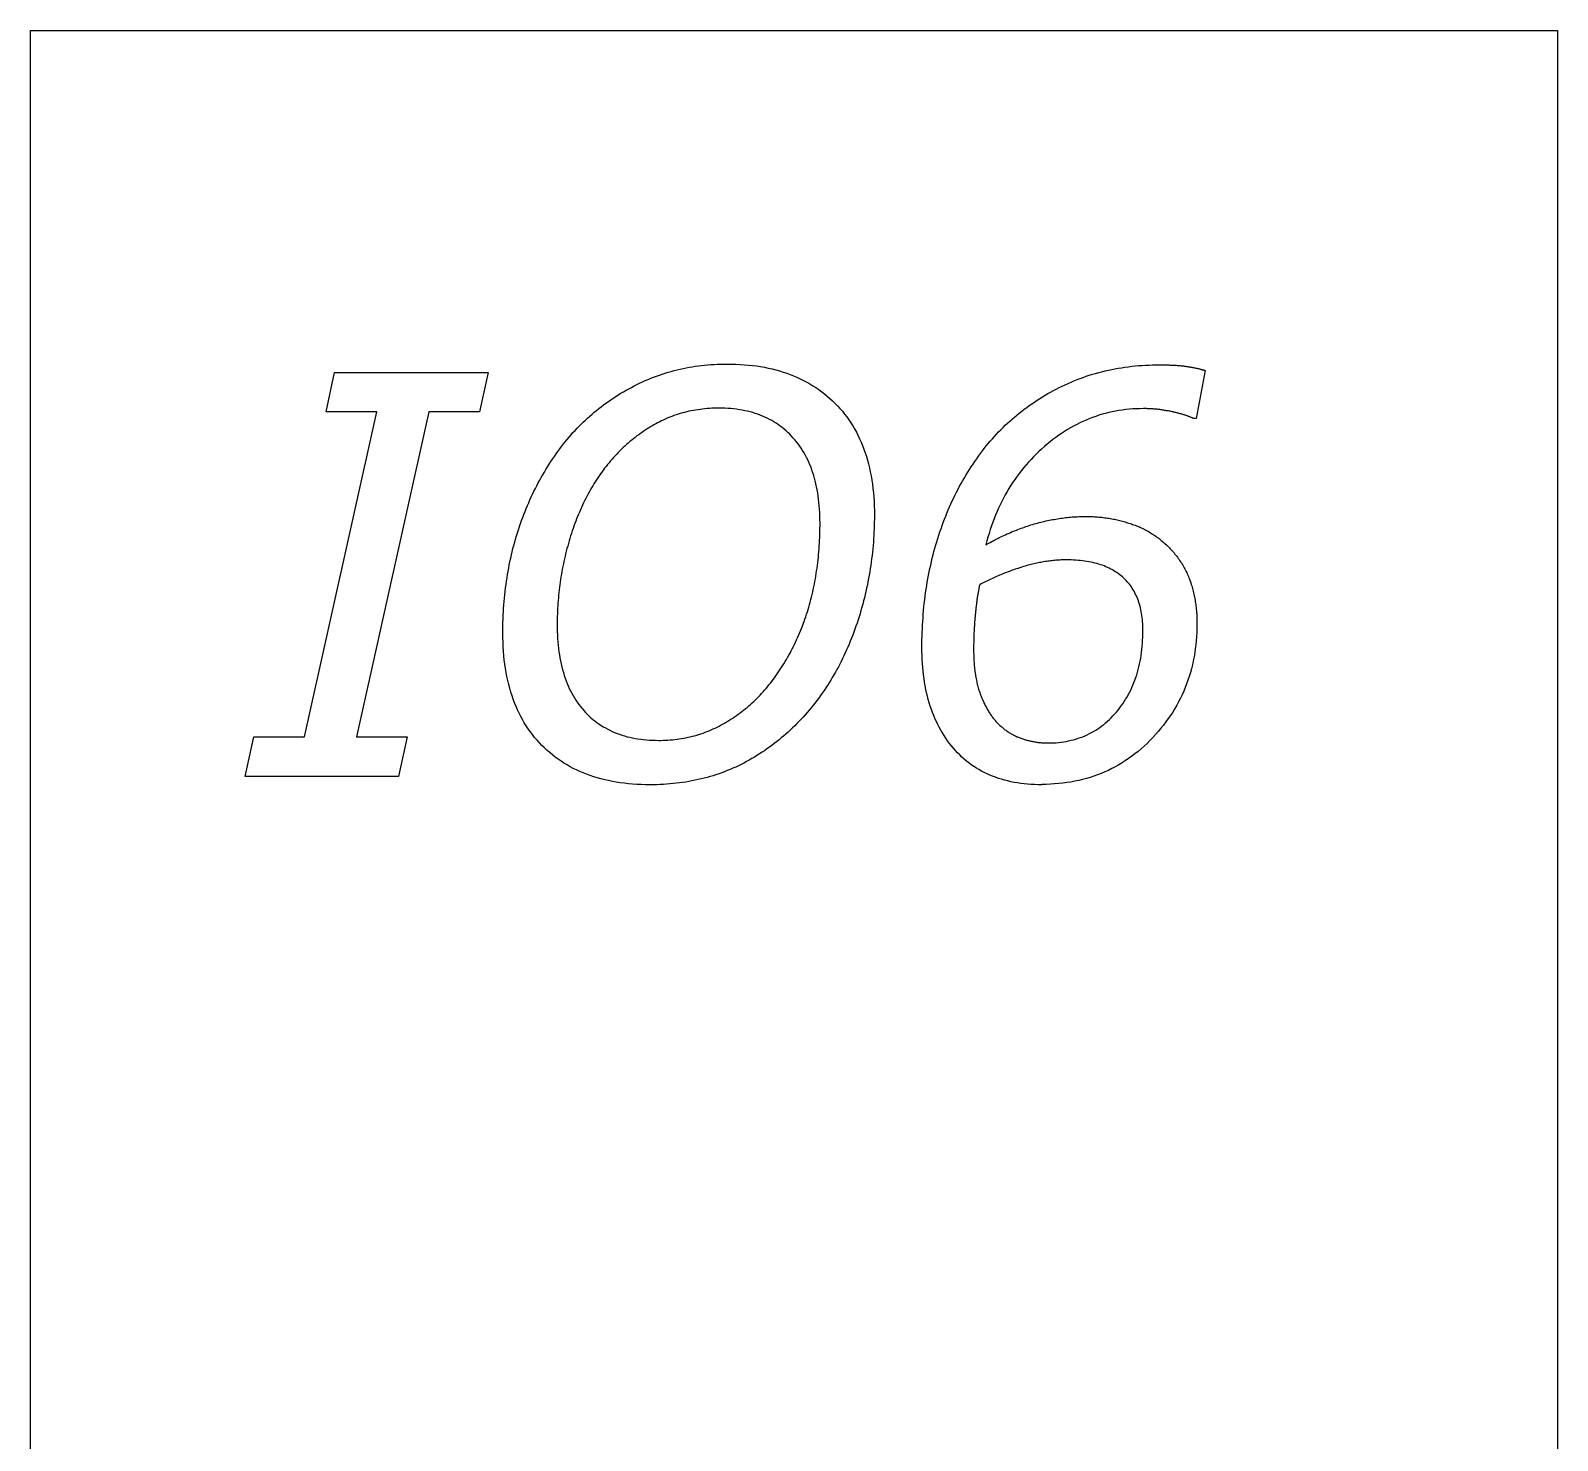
# Model space of a CAD drawing. Extents: x 0.1 to 3.8, y 0.1 to 10.9.
# Drawn here: x 0.062 to 1.938, y 8.206 to 9.938 of the extents above; entities that cross this region are included whole.
import ezdxf

# ---------------------------------------------------------------- set-up
doc = ezdxf.new("R2010")
doc.units = 0
doc.layers.add('CAPA_1', color=7, linetype='CONTINUOUS')

msp = doc.modelspace()

# ---------------------------------------------------------------- linework, layer by layer
at = {"layer": 'CAPA_1', "color": 7}
for points in [[(0.0621, 9.9379), (1.9379, 9.9379), (1.9379, 0.0621), (0.0621, 0.0621)], [(0.5143, 9.0216), (0.3259, 9.0216), (0.3364, 9.07), (0.3987, 9.07), (0.4875, 9.4696), (0.4252, 9.4696), (0.4357, 9.5179), (0.6241, 9.5179), (0.6136, 9.4696), (0.5513, 9.4696), (0.4626, 9.07), (0.5248, 9.07)], [(1.0987, 9.3423)]]:
    msp.add_lwpolyline(points, close=True, dxfattribs=at)
for points in [[(0.8036, 9.5013), (0.807, 9.503), (0.8104, 9.5046), (0.8138, 9.5062), (0.8172, 9.5078), (0.8207, 9.5093), (0.8241, 9.5107), (0.8276, 9.5121), (0.8312, 9.5134), (0.8347, 9.5147), (0.8382, 9.5159), (0.8418, 9.517), (0.8454, 9.5181), (0.849, 9.5191), (0.8527, 9.5201), (0.8563, 9.521), (0.86, 9.5219), (0.8637, 9.5227), (0.8674, 9.5235), (0.8712, 9.5242), (0.8749, 9.5248), (0.8787, 9.5254), (0.8825, 9.526), (0.8863, 9.5264), (0.8902, 9.5269), (0.894, 9.5272), (0.8979, 9.5275), (0.9018, 9.5278), (0.9057, 9.528), (0.9097, 9.5281), (0.9137, 9.5282), (0.9176, 9.5282)], [(0.9176, 9.5282), (0.9231, 9.5282), (0.9284, 9.528), (0.9337, 9.5278), (0.9389, 9.5274), (0.944, 9.527), (0.949, 9.5264), (0.954, 9.5258), (0.9589, 9.525), (0.9637, 9.5242), (0.9684, 9.5232), (0.9731, 9.5221), (0.9777, 9.521), (0.9822, 9.5197), (0.9867, 9.5184), (0.991, 9.5169), (0.9953, 9.5154), (0.9995, 9.5137), (1.0036, 9.5119), (1.0077, 9.5101), (1.0117, 9.5081), (1.0156, 9.5061), (1.0194, 9.5039), (1.0232, 9.5016), (1.0269, 9.4993), (1.0305, 9.4968), (1.034, 9.4942), (1.0374, 9.4916), (1.0408, 9.4888), (1.0441, 9.4859), (1.0473, 9.483), (1.0505, 9.4799)], [(1.3258, 9.4992), (1.3294, 9.501), (1.333, 9.5027), (1.3366, 9.5044), (1.3403, 9.506), (1.3439, 9.5075), (1.3477, 9.509), (1.3514, 9.5105), (1.3552, 9.5118), (1.359, 9.5131), (1.3628, 9.5144), (1.3666, 9.5156), (1.3705, 9.5167), (1.3744, 9.5178), (1.3783, 9.5188), (1.3823, 9.5198), (1.3863, 9.5207), (1.3903, 9.5215), (1.3943, 9.5223), (1.3984, 9.523), (1.4025, 9.5237), (1.4066, 9.5243), (1.4108, 9.5249), (1.415, 9.5254), (1.4192, 9.5258), (1.4234, 9.5262), (1.4277, 9.5265), (1.4319, 9.5268), (1.4363, 9.527), (1.4406, 9.5271), (1.445, 9.5272), (1.4494, 9.5272)], [(1.4494, 9.5272), (1.4507, 9.5272), (1.4519, 9.5272), (1.4532, 9.5272), (1.4544, 9.5272), (1.4557, 9.5272), (1.4569, 9.5272), (1.4581, 9.5271), (1.4593, 9.5271), (1.4605, 9.5271), (1.4616, 9.527), (1.4628, 9.527), (1.4639, 9.5269), (1.4651, 9.5269), (1.4662, 9.5268), (1.4673, 9.5268), (1.4683, 9.5267), (1.4694, 9.5266), (1.4705, 9.5265), (1.4715, 9.5265), (1.4725, 9.5264), (1.4735, 9.5263), (1.4745, 9.5262), (1.4755, 9.5261), (1.4765, 9.526), (1.4775, 9.5259), (1.4784, 9.5258), (1.4793, 9.5257), (1.4802, 9.5256), (1.4811, 9.5254), (1.482, 9.5253), (1.4829, 9.5252)], [(1.4829, 9.5252), (1.4838, 9.5251), (1.4846, 9.5249), (1.4855, 9.5248), (1.4863, 9.5246), (1.4871, 9.5245), (1.4879, 9.5244), (1.4887, 9.5242), (1.4895, 9.5241), (1.4903, 9.5239), (1.4911, 9.5238), (1.4919, 9.5236), (1.4926, 9.5235), (1.4934, 9.5233), (1.4941, 9.5231), (1.4948, 9.523), (1.4956, 9.5228), (1.4963, 9.5226), (1.497, 9.5225), (1.4977, 9.5223), (1.4983, 9.5221), (1.499, 9.522), (1.4997, 9.5218), (1.5003, 9.5216), (1.501, 9.5214), (1.5016, 9.5212), (1.5023, 9.521), (1.5029, 9.5209), (1.5035, 9.5207), (1.5041, 9.5205), (1.5047, 9.5203), (1.5053, 9.5201)], [(1.5053, 9.5201), (1.4941, 9.4611), (1.4909, 9.4611)], [(0.7168, 9.43), (0.719, 9.4328), (0.7214, 9.4356), (0.7237, 9.4384), (0.7261, 9.4412), (0.7285, 9.4439), (0.731, 9.4466), (0.7335, 9.4492), (0.736, 9.4518), (0.7386, 9.4544), (0.7412, 9.4569), (0.7438, 9.4594), (0.7464, 9.4618), (0.7491, 9.4642), (0.7519, 9.4666), (0.7546, 9.4689), (0.7574, 9.4713), (0.7603, 9.4735), (0.7632, 9.4757), (0.7661, 9.4779), (0.769, 9.4801), (0.772, 9.4822), (0.775, 9.4843), (0.778, 9.4863), (0.7811, 9.4883), (0.7842, 9.4903), (0.7874, 9.4922), (0.7906, 9.4941), (0.7938, 9.4959), (0.797, 9.4977), (0.8003, 9.4995), (0.8036, 9.5013)], [(1.2338, 9.4246), (1.2362, 9.4276), (1.2387, 9.4305), (1.2411, 9.4335), (1.2437, 9.4364), (1.2462, 9.4392), (1.2488, 9.442), (1.2514, 9.4448), (1.2541, 9.4475), (1.2568, 9.4502), (1.2596, 9.4529), (1.2623, 9.4555), (1.2652, 9.4581), (1.268, 9.4606), (1.2709, 9.4631), (1.2738, 9.4655), (1.2768, 9.4679), (1.2798, 9.4703), (1.2829, 9.4726), (1.2859, 9.4749), (1.289, 9.4772), (1.2922, 9.4794), (1.2954, 9.4815), (1.2986, 9.4837), (1.3019, 9.4858), (1.3052, 9.4878), (1.3085, 9.4898), (1.3119, 9.4918), (1.3153, 9.4937), (1.3188, 9.4956), (1.3222, 9.4974), (1.3258, 9.4992)], [(0.9077, 9.474), (0.9048, 9.4739), (0.9019, 9.4739), (0.899, 9.4738), (0.8961, 9.4736), (0.8932, 9.4734), (0.8904, 9.4731), (0.8876, 9.4728), (0.8848, 9.4725), (0.882, 9.4721), (0.8792, 9.4717), (0.8765, 9.4712), (0.8737, 9.4707), (0.871, 9.4701), (0.8683, 9.4695), (0.8656, 9.4688), (0.863, 9.4681), (0.8603, 9.4674), (0.8577, 9.4666), (0.8551, 9.4657), (0.8525, 9.4648), (0.85, 9.4639), (0.8474, 9.4629), (0.8449, 9.4619), (0.8424, 9.4608), (0.8399, 9.4597), (0.8374, 9.4585), (0.835, 9.4573), (0.8325, 9.456), (0.8301, 9.4547), (0.8277, 9.4534), (0.8253, 9.452)], [(0.9991, 9.4373), (0.9969, 9.4396), (0.9948, 9.4419), (0.9925, 9.444), (0.9902, 9.4461), (0.9879, 9.4482), (0.9855, 9.4501), (0.983, 9.452), (0.9805, 9.4538), (0.978, 9.4555), (0.9753, 9.4571), (0.9727, 9.4587), (0.9699, 9.4602), (0.9671, 9.4616), (0.9643, 9.4629), (0.9614, 9.4642), (0.9585, 9.4654), (0.9555, 9.4665), (0.9524, 9.4675), (0.9493, 9.4685), (0.9461, 9.4693), (0.9429, 9.4701), (0.9397, 9.4709), (0.9363, 9.4715), (0.9329, 9.4721), (0.9295, 9.4726), (0.926, 9.473), (0.9225, 9.4734), (0.9189, 9.4736), (0.9152, 9.4738), (0.9115, 9.4739), (0.9077, 9.474)], [(1.0505, 9.4799), (1.0536, 9.4768), (1.0565, 9.4735), (1.0594, 9.4702), (1.0621, 9.4668), (1.0648, 9.4633), (1.0674, 9.4598), (1.0698, 9.4561), (1.0722, 9.4524), (1.0744, 9.4485), (1.0766, 9.4446), (1.0786, 9.4406), (1.0806, 9.4365), (1.0825, 9.4323), (1.0842, 9.4281), (1.0859, 9.4237), (1.0874, 9.4193), (1.0889, 9.4147), (1.0902, 9.4101), (1.0915, 9.4054), (1.0926, 9.4006), (1.0937, 9.3958), (1.0946, 9.3908), (1.0955, 9.3857), (1.0963, 9.3806), (1.0969, 9.3754), (1.0975, 9.3701), (1.0979, 9.3647), (1.0983, 9.3592), (1.0985, 9.3536), (1.0987, 9.348), (1.0987, 9.3423)], [(1.4292, 9.4734), (1.4249, 9.4733), (1.4205, 9.4732), (1.4162, 9.473), (1.4119, 9.4726), (1.4076, 9.4722), (1.4034, 9.4716), (1.3992, 9.471), (1.395, 9.4703), (1.3908, 9.4695), (1.3867, 9.4685), (1.3826, 9.4675), (1.3786, 9.4664), (1.3746, 9.4652), (1.3706, 9.4639), (1.3666, 9.4625), (1.3627, 9.461), (1.3588, 9.4594), (1.3549, 9.4577), (1.3511, 9.4559), (1.3473, 9.454), (1.3435, 9.452), (1.3398, 9.4499), (1.3361, 9.4477), (1.3324, 9.4454), (1.3288, 9.443), (1.3252, 9.4406), (1.3216, 9.438), (1.318, 9.4353), (1.3145, 9.4325), (1.311, 9.4297), (1.3076, 9.4267)], [(1.4657, 9.4693), (1.4645, 9.4696), (1.4634, 9.4698), (1.4622, 9.4701), (1.4611, 9.4703), (1.46, 9.4705), (1.4588, 9.4707), (1.4577, 9.4709), (1.4565, 9.4711), (1.4553, 9.4713), (1.4542, 9.4715), (1.453, 9.4717), (1.4519, 9.4719), (1.4507, 9.472), (1.4495, 9.4722), (1.4484, 9.4723), (1.4472, 9.4724), (1.446, 9.4726), (1.4448, 9.4727), (1.4436, 9.4728), (1.4425, 9.4729), (1.4413, 9.473), (1.4401, 9.473), (1.4389, 9.4731), (1.4377, 9.4732), (1.4365, 9.4732), (1.4353, 9.4733), (1.4341, 9.4733), (1.4329, 9.4734), (1.4317, 9.4734), (1.4305, 9.4734), (1.4292, 9.4734)], [(1.4909, 9.4611), (1.4904, 9.4614), (1.4899, 9.4617), (1.4894, 9.4619), (1.4888, 9.4622), (1.4882, 9.4625), (1.4876, 9.4627), (1.487, 9.463), (1.4864, 9.4632), (1.4857, 9.4635), (1.4851, 9.4638), (1.4843, 9.464), (1.4836, 9.4643), (1.4829, 9.4646), (1.4821, 9.4648), (1.4813, 9.4651), (1.4805, 9.4654), (1.4797, 9.4656), (1.4788, 9.4659), (1.4779, 9.4661), (1.477, 9.4664), (1.4761, 9.4667), (1.4752, 9.4669), (1.4742, 9.4672), (1.4732, 9.4675), (1.4722, 9.4677), (1.4712, 9.468), (1.4701, 9.4683), (1.469, 9.4685), (1.4679, 9.4688), (1.4668, 9.469), (1.4657, 9.4693)], [(0.8253, 9.452), (0.823, 9.4506), (0.8206, 9.4491), (0.8183, 9.4477), (0.816, 9.4462), (0.8138, 9.4446), (0.8115, 9.443), (0.8093, 9.4414), (0.8071, 9.4398), (0.8049, 9.4381), (0.8027, 9.4364), (0.8006, 9.4347), (0.7984, 9.4329), (0.7963, 9.4311), (0.7943, 9.4293), (0.7922, 9.4274), (0.7902, 9.4255), (0.7881, 9.4235), (0.7861, 9.4216), (0.7842, 9.4196), (0.7822, 9.4175), (0.7803, 9.4155), (0.7784, 9.4134), (0.7765, 9.4113), (0.7746, 9.4091), (0.7728, 9.4069), (0.7709, 9.4047), (0.7691, 9.4024), (0.7673, 9.4001), (0.7656, 9.3978), (0.7638, 9.3954), (0.7621, 9.3931)], [(1.032, 9.333), (1.0319, 9.3373), (1.0318, 9.3416), (1.0317, 9.3458), (1.0314, 9.35), (1.0311, 9.3541), (1.0307, 9.3581), (1.0303, 9.3621), (1.0298, 9.366), (1.0292, 9.3698), (1.0285, 9.3736), (1.0278, 9.3773), (1.027, 9.3809), (1.0262, 9.3845), (1.0253, 9.388), (1.0243, 9.3914), (1.0232, 9.3947), (1.0221, 9.398), (1.0209, 9.4013), (1.0196, 9.4044), (1.0183, 9.4075), (1.0169, 9.4106), (1.0154, 9.4135), (1.0139, 9.4165), (1.0123, 9.4193), (1.0106, 9.4221), (1.0088, 9.4248), (1.007, 9.4274), (1.0051, 9.43), (1.0032, 9.4325), (1.0012, 9.4349), (0.9991, 9.4373)], [(0.6615, 9.3246), (0.6628, 9.3284), (0.6641, 9.3322), (0.6654, 9.3359), (0.6667, 9.3396), (0.6681, 9.3433), (0.6696, 9.347), (0.671, 9.3506), (0.6725, 9.3542), (0.6741, 9.3578), (0.6756, 9.3614), (0.6772, 9.3649), (0.6789, 9.3684), (0.6806, 9.3719), (0.6823, 9.3753), (0.684, 9.3787), (0.6858, 9.3821), (0.6876, 9.3855), (0.6895, 9.3888), (0.6914, 9.3922), (0.6933, 9.3955), (0.6952, 9.3987), (0.6972, 9.402), (0.6993, 9.4052), (0.7013, 9.4084), (0.7034, 9.4115), (0.7056, 9.4147), (0.7077, 9.4178), (0.7099, 9.4209), (0.7122, 9.4239), (0.7145, 9.427), (0.7168, 9.43)], [(1.1766, 9.3139), (1.1779, 9.3179), (1.1792, 9.3219), (1.1806, 9.3258), (1.182, 9.3298), (1.1834, 9.3336), (1.1849, 9.3375), (1.1864, 9.3413), (1.1879, 9.3451), (1.1895, 9.3489), (1.1911, 9.3527), (1.1928, 9.3564), (1.1944, 9.3601), (1.1962, 9.3637), (1.1979, 9.3673), (1.1997, 9.3709), (1.2016, 9.3745), (1.2035, 9.378), (1.2054, 9.3816), (1.2074, 9.385), (1.2093, 9.3885), (1.2114, 9.3919), (1.2135, 9.3953), (1.2156, 9.3987), (1.2177, 9.402), (1.2199, 9.4053), (1.2221, 9.4086), (1.2244, 9.4119), (1.2267, 9.4151), (1.229, 9.4183), (1.2314, 9.4214), (1.2338, 9.4246)], [(1.3076, 9.4267), (1.3042, 9.4237), (1.3008, 9.4206), (1.2976, 9.4175), (1.2944, 9.4143), (1.2913, 9.411), (1.2882, 9.4077), (1.2853, 9.4044), (1.2824, 9.4009), (1.2795, 9.3975), (1.2768, 9.3939), (1.2741, 9.3903), (1.2715, 9.3867), (1.269, 9.3829), (1.2665, 9.3792), (1.2641, 9.3753), (1.2618, 9.3714), (1.2595, 9.3675), (1.2574, 9.3635), (1.2553, 9.3594), (1.2532, 9.3553), (1.2513, 9.3511), (1.2494, 9.3469), (1.2476, 9.3426), (1.2459, 9.3382), (1.2442, 9.3338), (1.2426, 9.3293), (1.2411, 9.3248), (1.2396, 9.3202), (1.2383, 9.3155), (1.237, 9.3108), (1.2357, 9.306)], [(0.7621, 9.3931), (0.7605, 9.3907), (0.7589, 9.3883), (0.7573, 9.3858), (0.7557, 9.3834), (0.7542, 9.3809), (0.7527, 9.3784), (0.7512, 9.3759), (0.7497, 9.3733), (0.7483, 9.3708), (0.7469, 9.3681), (0.7455, 9.3655), (0.7441, 9.3629), (0.7428, 9.3602), (0.7414, 9.3575), (0.7402, 9.3548), (0.7389, 9.352), (0.7376, 9.3492), (0.7364, 9.3464), (0.7352, 9.3436), (0.7341, 9.3408), (0.7329, 9.3379), (0.7318, 9.335), (0.7307, 9.3321), (0.7296, 9.3291), (0.7286, 9.3261), (0.7276, 9.3231), (0.7266, 9.3201), (0.7256, 9.3171), (0.7247, 9.314), (0.7237, 9.3109), (0.7228, 9.3078)], [(1.0987, 9.3423), (1.0987, 9.3381), (1.0986, 9.3339), (1.0985, 9.3298), (1.0984, 9.3257), (1.0982, 9.3215), (1.098, 9.3174), (1.0978, 9.3133), (1.0975, 9.3092), (1.0971, 9.3051), (1.0968, 9.301), (1.0963, 9.297), (1.0959, 9.2929), (1.0954, 9.2889), (1.0949, 9.2848), (1.0943, 9.2808), (1.0937, 9.2768), (1.093, 9.2728), (1.0924, 9.2688), (1.0916, 9.2648), (1.0909, 9.2608), (1.0901, 9.2568), (1.0892, 9.2528), (1.0883, 9.2489), (1.0874, 9.2449), (1.0865, 9.241), (1.0855, 9.2371), (1.0844, 9.2332), (1.0833, 9.2293), (1.0822, 9.2254), (1.0811, 9.2215), (1.0799, 9.2176)], [(0.6424, 9.1976), (0.6424, 9.202), (0.6424, 9.2064), (0.6425, 9.2107), (0.6427, 9.215), (0.6429, 9.2194), (0.6431, 9.2236), (0.6433, 9.2279), (0.6436, 9.2322), (0.644, 9.2364), (0.6443, 9.2406), (0.6448, 9.2448), (0.6452, 9.249), (0.6457, 9.2531), (0.6463, 9.2572), (0.6468, 9.2614), (0.6475, 9.2655), (0.6481, 9.2695), (0.6488, 9.2736), (0.6496, 9.2776), (0.6503, 9.2817), (0.6511, 9.2857), (0.652, 9.2896), (0.6529, 9.2936), (0.6538, 9.2975), (0.6548, 9.3015), (0.6558, 9.3054), (0.6569, 9.3093), (0.658, 9.3131), (0.6591, 9.317), (0.6603, 9.3208), (0.6615, 9.3246)], [(1.0182, 9.2296), (1.0191, 9.2327), (1.0199, 9.2358), (1.0208, 9.2388), (1.0215, 9.2419), (1.0223, 9.2451), (1.023, 9.2482), (1.0237, 9.2513), (1.0244, 9.2545), (1.0251, 9.2577), (1.0257, 9.2609), (1.0263, 9.2642), (1.0268, 9.2674), (1.0273, 9.2707), (1.0278, 9.274), (1.0283, 9.2773), (1.0288, 9.2806), (1.0292, 9.284), (1.0296, 9.2874), (1.0299, 9.2908), (1.0302, 9.2942), (1.0305, 9.2976), (1.0308, 9.3011), (1.0311, 9.3045), (1.0313, 9.308), (1.0315, 9.3115), (1.0316, 9.315), (1.0317, 9.3186), (1.0318, 9.3222), (1.0319, 9.3257), (1.032, 9.3293), (1.032, 9.333)], [(1.2357, 9.306), (1.2375, 9.3071), (1.2393, 9.3081), (1.2411, 9.3091), (1.243, 9.3101), (1.2448, 9.3111), (1.2466, 9.3121), (1.2485, 9.3131), (1.2503, 9.314), (1.2522, 9.3149), (1.254, 9.3159), (1.2559, 9.3168), (1.2578, 9.3176), (1.2597, 9.3185), (1.2616, 9.3194), (1.2635, 9.3202), (1.2654, 9.321), (1.2673, 9.3219), (1.2693, 9.3227), (1.2712, 9.3234), (1.2732, 9.3242), (1.2751, 9.325), (1.2771, 9.3257), (1.2791, 9.3264), (1.281, 9.3271), (1.283, 9.3278), (1.285, 9.3285), (1.287, 9.3292), (1.289, 9.3298), (1.2911, 9.3305), (1.2931, 9.3311), (1.2951, 9.3317)], [(1.2951, 9.3317), (1.2972, 9.3323), (1.2992, 9.3328), (1.3012, 9.3334), (1.3033, 9.3339), (1.3053, 9.3344), (1.3073, 9.3349), (1.3094, 9.3354), (1.3114, 9.3358), (1.3135, 9.3363), (1.3155, 9.3367), (1.3175, 9.3371), (1.3195, 9.3374), (1.3216, 9.3378), (1.3236, 9.3381), (1.3256, 9.3384), (1.3277, 9.3387), (1.3297, 9.339), (1.3317, 9.3393), (1.3338, 9.3395), (1.3358, 9.3397), (1.3378, 9.3399), (1.3398, 9.3401), (1.3419, 9.3403), (1.3439, 9.3404), (1.3459, 9.3405), (1.3479, 9.3406), (1.35, 9.3407), (1.352, 9.3408), (1.354, 9.3408), (1.356, 9.3409), (1.358, 9.3409)], [(1.358, 9.3409), (1.3599, 9.3409), (1.3618, 9.3408), (1.3637, 9.3408), (1.3655, 9.3407), (1.3674, 9.3407), (1.3692, 9.3406), (1.371, 9.3405), (1.3728, 9.3403), (1.3746, 9.3402), (1.3764, 9.34), (1.3782, 9.3399), (1.38, 9.3397), (1.3817, 9.3394), (1.3835, 9.3392), (1.3852, 9.339), (1.3869, 9.3387), (1.3886, 9.3384), (1.3903, 9.3381), (1.392, 9.3378), (1.3937, 9.3375), (1.3953, 9.3371), (1.397, 9.3368), (1.3986, 9.3364), (1.4003, 9.336), (1.4019, 9.3356), (1.4035, 9.3351), (1.4051, 9.3347), (1.4067, 9.3342), (1.4083, 9.3337), (1.4098, 9.3332), (1.4114, 9.3327)], [(1.4114, 9.3327), (1.4129, 9.3322), (1.4145, 9.3317), (1.416, 9.3312), (1.4175, 9.3307), (1.4191, 9.3301), (1.4206, 9.3296), (1.4221, 9.329), (1.4236, 9.3284), (1.425, 9.3277), (1.4265, 9.3271), (1.4279, 9.3264), (1.4294, 9.3257), (1.4308, 9.325), (1.4322, 9.3242), (1.4337, 9.3234), (1.4351, 9.3227), (1.4364, 9.3219), (1.4378, 9.321), (1.4392, 9.3202), (1.4406, 9.3193), (1.4419, 9.3184), (1.4432, 9.3175), (1.4446, 9.3166), (1.4459, 9.3156), (1.4472, 9.3147), (1.4485, 9.3137), (1.4498, 9.3127), (1.451, 9.3116), (1.4523, 9.3106), (1.4536, 9.3095), (1.4548, 9.3084)], [(0.7228, 9.3078), (0.722, 9.3046), (0.7211, 9.3015), (0.7203, 9.2984), (0.7195, 9.2952), (0.7188, 9.2921), (0.718, 9.2889), (0.7173, 9.2858), (0.7167, 9.2826), (0.716, 9.2794), (0.7154, 9.2763), (0.7148, 9.2731), (0.7143, 9.2699), (0.7137, 9.2667), (0.7132, 9.2635), (0.7128, 9.2603), (0.7123, 9.2571), (0.7119, 9.2539), (0.7115, 9.2506), (0.7112, 9.2474), (0.7108, 9.2442), (0.7105, 9.2409), (0.7103, 9.2377), (0.71, 9.2344), (0.7098, 9.2312), (0.7096, 9.2279), (0.7095, 9.2246), (0.7093, 9.2213), (0.7092, 9.218), (0.7092, 9.2147), (0.7091, 9.2114), (0.7091, 9.2081)], [(1.1572, 9.1799), (1.1572, 9.1845), (1.1572, 9.1892), (1.1573, 9.1938), (1.1575, 9.1983), (1.1577, 9.2029), (1.1579, 9.2074), (1.1581, 9.2119), (1.1585, 9.2164), (1.1588, 9.2209), (1.1592, 9.2253), (1.1596, 9.2298), (1.1601, 9.2342), (1.1606, 9.2385), (1.1611, 9.2429), (1.1617, 9.2473), (1.1623, 9.2516), (1.163, 9.2559), (1.1637, 9.2602), (1.1645, 9.2644), (1.1653, 9.2687), (1.1661, 9.2729), (1.167, 9.2771), (1.1679, 9.2812), (1.1688, 9.2854), (1.1698, 9.2895), (1.1709, 9.2936), (1.1719, 9.2977), (1.173, 9.3018), (1.1742, 9.3059), (1.1754, 9.3099), (1.1766, 9.3139)], [(1.4548, 9.3084), (1.4561, 9.3072), (1.4574, 9.306), (1.4587, 9.3049), (1.4599, 9.3036), (1.4611, 9.3024), (1.4623, 9.3012), (1.4635, 9.2999), (1.4646, 9.2987), (1.4658, 9.2974), (1.4669, 9.2961), (1.468, 9.2948), (1.469, 9.2935), (1.4701, 9.2921), (1.4711, 9.2908), (1.4721, 9.2894), (1.4731, 9.288), (1.474, 9.2866), (1.475, 9.2852), (1.4759, 9.2838), (1.4768, 9.2824), (1.4777, 9.2809), (1.4785, 9.2795), (1.4793, 9.278), (1.4801, 9.2765), (1.4809, 9.275), (1.4817, 9.2735), (1.4824, 9.272), (1.4831, 9.2704), (1.4838, 9.2689), (1.4845, 9.2673), (1.4851, 9.2657)], [(1.3344, 9.2876), (1.3328, 9.2876), (1.3312, 9.2876), (1.3297, 9.2875), (1.3281, 9.2875), (1.3265, 9.2874), (1.3249, 9.2873), (1.3233, 9.2872), (1.3216, 9.2871), (1.32, 9.2869), (1.3184, 9.2868), (1.3167, 9.2866), (1.3151, 9.2864), (1.3134, 9.2862), (1.3118, 9.2859), (1.3101, 9.2857), (1.3084, 9.2854), (1.3067, 9.2852), (1.305, 9.2849), (1.3033, 9.2845), (1.3016, 9.2842), (1.2999, 9.2839), (1.2982, 9.2835), (1.2964, 9.2831), (1.2947, 9.2827), (1.293, 9.2823), (1.2912, 9.2819), (1.2895, 9.2814), (1.2877, 9.2809), (1.2859, 9.2805), (1.2841, 9.28), (1.2823, 9.2794)], [(1.405, 9.2652), (1.4034, 9.2667), (1.4018, 9.268), (1.4002, 9.2694), (1.3985, 9.2706), (1.3967, 9.2719), (1.395, 9.2731), (1.3931, 9.2742), (1.3912, 9.2753), (1.3893, 9.2763), (1.3873, 9.2773), (1.3853, 9.2783), (1.3832, 9.2792), (1.3811, 9.2801), (1.3789, 9.2809), (1.3766, 9.2817), (1.3744, 9.2824), (1.372, 9.2831), (1.3697, 9.2837), (1.3672, 9.2843), (1.3648, 9.2848), (1.3623, 9.2853), (1.3597, 9.2857), (1.3571, 9.2861), (1.3544, 9.2865), (1.3517, 9.2868), (1.3489, 9.287), (1.3461, 9.2872), (1.3433, 9.2874), (1.3404, 9.2875), (1.3374, 9.2876), (1.3344, 9.2876)], [(1.2823, 9.2794), (1.2806, 9.2789), (1.2788, 9.2784), (1.277, 9.2778), (1.2753, 9.2772), (1.2735, 9.2766), (1.2717, 9.2761), (1.27, 9.2754), (1.2682, 9.2748), (1.2664, 9.2742), (1.2647, 9.2735), (1.2629, 9.2729), (1.2612, 9.2722), (1.2594, 9.2715), (1.2577, 9.2708), (1.2559, 9.2701), (1.2542, 9.2694), (1.2524, 9.2687), (1.2507, 9.2679), (1.2489, 9.2672), (1.2472, 9.2664), (1.2454, 9.2656), (1.2437, 9.2648), (1.2419, 9.264), (1.2402, 9.2632), (1.2385, 9.2623), (1.2367, 9.2615), (1.235, 9.2606), (1.2332, 9.2598), (1.2315, 9.2589), (1.2298, 9.258), (1.2281, 9.2571)], [(1.2281, 9.2571), (1.2278, 9.2561), (1.2276, 9.2552), (1.2274, 9.2542), (1.2272, 9.2532), (1.227, 9.2522), (1.2269, 9.2512), (1.2267, 9.2502), (1.2265, 9.2491), (1.2263, 9.2481), (1.2261, 9.247), (1.2259, 9.2459), (1.2257, 9.2448), (1.2255, 9.2437), (1.2254, 9.2425), (1.2252, 9.2413), (1.225, 9.2402), (1.2248, 9.239), (1.2247, 9.2377), (1.2245, 9.2365), (1.2243, 9.2353), (1.2242, 9.234), (1.224, 9.2327), (1.2238, 9.2314), (1.2237, 9.2301), (1.2235, 9.2288), (1.2234, 9.2274), (1.2232, 9.226), (1.2231, 9.2246), (1.2229, 9.2232), (1.2228, 9.2218), (1.2226, 9.2204)], [(1.4286, 9.2013), (1.4286, 9.204), (1.4285, 9.2066), (1.4284, 9.2092), (1.4282, 9.2118), (1.428, 9.2143), (1.4277, 9.2168), (1.4274, 9.2192), (1.427, 9.2216), (1.4266, 9.224), (1.4261, 9.2263), (1.4256, 9.2286), (1.4251, 9.2308), (1.4245, 9.233), (1.4238, 9.2351), (1.4231, 9.2372), (1.4223, 9.2393), (1.4215, 9.2413), (1.4206, 9.2433), (1.4197, 9.2452), (1.4188, 9.2471), (1.4178, 9.249), (1.4167, 9.2508), (1.4156, 9.2526), (1.4144, 9.2543), (1.4132, 9.256), (1.412, 9.2576), (1.4107, 9.2592), (1.4093, 9.2608), (1.4079, 9.2623), (1.4065, 9.2638), (1.405, 9.2652)], [(1.4851, 9.2657), (1.4858, 9.2641), (1.4864, 9.2625), (1.487, 9.2608), (1.4875, 9.2592), (1.4881, 9.2575), (1.4886, 9.2558), (1.4891, 9.2542), (1.4896, 9.2524), (1.49, 9.2507), (1.4905, 9.249), (1.4909, 9.2472), (1.4913, 9.2455), (1.4917, 9.2437), (1.4921, 9.2419), (1.4924, 9.2401), (1.4927, 9.2382), (1.493, 9.2364), (1.4933, 9.2345), (1.4936, 9.2327), (1.4938, 9.2308), (1.494, 9.2289), (1.4942, 9.2269), (1.4944, 9.225), (1.4945, 9.2231), (1.4947, 9.2211), (1.4948, 9.2191), (1.4949, 9.2171), (1.4949, 9.2151), (1.495, 9.2131), (1.495, 9.211), (1.495, 9.209)], [(0.9777, 9.145), (0.9794, 9.1474), (0.9811, 9.1499), (0.9827, 9.1524), (0.9844, 9.1549), (0.986, 9.1574), (0.9876, 9.16), (0.9891, 9.1626), (0.9906, 9.1652), (0.9921, 9.1678), (0.9936, 9.1704), (0.9951, 9.173), (0.9965, 9.1757), (0.9979, 9.1784), (0.9992, 9.1811), (1.0006, 9.1838), (1.0019, 9.1865), (1.0032, 9.1893), (1.0044, 9.192), (1.0056, 9.1948), (1.0068, 9.1976), (1.008, 9.2004), (1.0092, 9.2033), (1.0103, 9.2061), (1.0114, 9.209), (1.0124, 9.2119), (1.0135, 9.2148), (1.0145, 9.2177), (1.0155, 9.2207), (1.0164, 9.2237), (1.0173, 9.2266), (1.0182, 9.2296)], [(1.0799, 9.2176), (1.0787, 9.2138), (1.0774, 9.2099), (1.0761, 9.2061), (1.0748, 9.2024), (1.0735, 9.1986), (1.0721, 9.1949), (1.0706, 9.1913), (1.0692, 9.1876), (1.0677, 9.184), (1.0662, 9.1804), (1.0646, 9.1769), (1.063, 9.1733), (1.0614, 9.1698), (1.0597, 9.1664), (1.058, 9.1629), (1.0562, 9.1595), (1.0545, 9.1561), (1.0527, 9.1528), (1.0508, 9.1495), (1.0489, 9.1462), (1.047, 9.1429), (1.0451, 9.1397), (1.0431, 9.1365), (1.041, 9.1333), (1.039, 9.1302), (1.0369, 9.1271), (1.0348, 9.124), (1.0326, 9.1209), (1.0304, 9.1179), (1.0282, 9.1149), (1.0259, 9.112)], [(1.2226, 9.2204), (1.2225, 9.219), (1.2224, 9.2176), (1.2223, 9.2162), (1.2222, 9.2147), (1.222, 9.2133), (1.2219, 9.2119), (1.2218, 9.2105), (1.2218, 9.2091), (1.2217, 9.2077), (1.2216, 9.2063), (1.2215, 9.2049), (1.2214, 9.2035), (1.2213, 9.2021), (1.2213, 9.2007), (1.2212, 9.1994), (1.2211, 9.198), (1.2211, 9.1966), (1.221, 9.1952), (1.221, 9.1938), (1.2209, 9.1924), (1.2209, 9.1911), (1.2209, 9.1897), (1.2208, 9.1883), (1.2208, 9.1869), (1.2208, 9.1856), (1.2207, 9.1842), (1.2207, 9.1828), (1.2207, 9.1815), (1.2207, 9.1801), (1.2207, 9.1787), (1.2207, 9.1774)], [(0.6903, 9.0597), (0.6872, 9.0628), (0.6843, 9.0661), (0.6814, 9.0694), (0.6787, 9.0729), (0.6761, 9.0764), (0.6735, 9.08), (0.6711, 9.0837), (0.6687, 9.0875), (0.6665, 9.0913), (0.6643, 9.0953), (0.6623, 9.0993), (0.6603, 9.1034), (0.6585, 9.1076), (0.6568, 9.1119), (0.6551, 9.1163), (0.6536, 9.1207), (0.6521, 9.1252), (0.6508, 9.1299), (0.6495, 9.1346), (0.6484, 9.1394), (0.6473, 9.1442), (0.6464, 9.1492), (0.6455, 9.1542), (0.6448, 9.1594), (0.6441, 9.1646), (0.6436, 9.1699), (0.6432, 9.1753), (0.6428, 9.1807), (0.6426, 9.1863), (0.6424, 9.1919), (0.6424, 9.1976)], [(0.7091, 9.2081), (0.7091, 9.2037), (0.7092, 9.1994), (0.7094, 9.1952), (0.7096, 9.191), (0.7099, 9.1868), (0.7103, 9.1828), (0.7108, 9.1788), (0.7113, 9.1748), (0.7118, 9.1709), (0.7125, 9.1671), (0.7132, 9.1634), (0.714, 9.1597), (0.7148, 9.1561), (0.7157, 9.1526), (0.7167, 9.1491), (0.7178, 9.1457), (0.7189, 9.1424), (0.7201, 9.1391), (0.7213, 9.1359), (0.7227, 9.1327), (0.724, 9.1297), (0.7255, 9.1266), (0.727, 9.1237), (0.7286, 9.1208), (0.7303, 9.118), (0.732, 9.1152), (0.7338, 9.1126), (0.7357, 9.1099), (0.7376, 9.1074), (0.7396, 9.1049), (0.7417, 9.1025)], [(1.396, 9.1007), (1.3981, 9.1031), (1.4001, 9.1057), (1.402, 9.1082), (1.4039, 9.1109), (1.4057, 9.1135), (1.4074, 9.1163), (1.4091, 9.119), (1.4107, 9.1219), (1.4122, 9.1248), (1.4137, 9.1277), (1.415, 9.1307), (1.4164, 9.1337), (1.4176, 9.1368), (1.4188, 9.1399), (1.4199, 9.1431), (1.421, 9.1463), (1.422, 9.1496), (1.4229, 9.1529), (1.4237, 9.1563), (1.4245, 9.1597), (1.4252, 9.1632), (1.4259, 9.1667), (1.4264, 9.1703), (1.4269, 9.1739), (1.4274, 9.1776), (1.4278, 9.1813), (1.4281, 9.1851), (1.4283, 9.1889), (1.4285, 9.1928), (1.4286, 9.1967), (1.4286, 9.2007)], [(1.4286, 9.2007), (1.4286, 9.2013)], [(1.495, 9.209), (1.495, 9.2037), (1.4948, 9.1985), (1.4945, 9.1933), (1.4941, 9.1882), (1.4936, 9.1832), (1.493, 9.1782), (1.4923, 9.1732), (1.4914, 9.1683), (1.4905, 9.1634), (1.4894, 9.1586), (1.4882, 9.1538), (1.4869, 9.1491), (1.4855, 9.1445), (1.484, 9.1399), (1.4823, 9.1353), (1.4806, 9.1308), (1.4787, 9.1264), (1.4767, 9.122), (1.4746, 9.1176), (1.4724, 9.1133), (1.4701, 9.1091), (1.4677, 9.1049), (1.4652, 9.1007), (1.4625, 9.0966), (1.4597, 9.0926), (1.4568, 9.0886), (1.4539, 9.0846), (1.4507, 9.0807), (1.4475, 9.0769), (1.4442, 9.0731), (1.4407, 9.0693)], [(1.1958, 9.0563), (1.1933, 9.0592), (1.191, 9.0622), (1.1887, 9.0653), (1.1865, 9.0685), (1.1843, 9.0717), (1.1823, 9.075), (1.1803, 9.0784), (1.1784, 9.0819), (1.1766, 9.0854), (1.1749, 9.0889), (1.1732, 9.0926), (1.1717, 9.0963), (1.1702, 9.1001), (1.1688, 9.1039), (1.1674, 9.1079), (1.1662, 9.1118), (1.165, 9.1159), (1.1639, 9.12), (1.1629, 9.1242), (1.162, 9.1285), (1.1612, 9.1328), (1.1604, 9.1372), (1.1597, 9.1417), (1.1591, 9.1462), (1.1586, 9.1508), (1.1582, 9.1555), (1.1578, 9.1603), (1.1575, 9.1651), (1.1573, 9.1699), (1.1572, 9.1749), (1.1572, 9.1799)], [(1.2207, 9.1774), (1.2207, 9.1753), (1.2207, 9.1733), (1.2208, 9.1712), (1.2208, 9.1692), (1.2209, 9.1672), (1.221, 9.1653), (1.2211, 9.1633), (1.2212, 9.1614), (1.2214, 9.1595), (1.2215, 9.1576), (1.2217, 9.1558), (1.2219, 9.1539), (1.2221, 9.1521), (1.2223, 9.1503), (1.2226, 9.1485), (1.2228, 9.1468), (1.2231, 9.145), (1.2234, 9.1433), (1.2237, 9.1416), (1.224, 9.14), (1.2244, 9.1383), (1.2247, 9.1367), (1.2251, 9.1351), (1.2255, 9.1335), (1.2259, 9.132), (1.2263, 9.1304), (1.2268, 9.1289), (1.2272, 9.1274), (1.2277, 9.1259), (1.2282, 9.1245), (1.2287, 9.123)], [(0.9154, 9.0875), (0.9178, 9.0889), (0.9201, 9.0903), (0.9225, 9.0918), (0.9248, 9.0933), (0.927, 9.0948), (0.9293, 9.0964), (0.9315, 9.098), (0.9337, 9.0996), (0.9359, 9.1013), (0.9381, 9.1029), (0.9402, 9.1046), (0.9423, 9.1064), (0.9444, 9.1082), (0.9465, 9.11), (0.9485, 9.1118), (0.9505, 9.1136), (0.9525, 9.1155), (0.9544, 9.1174), (0.9564, 9.1194), (0.9583, 9.1214), (0.9602, 9.1234), (0.962, 9.1254), (0.9639, 9.1275), (0.9657, 9.1296), (0.9675, 9.1317), (0.9692, 9.1339), (0.971, 9.136), (0.9727, 9.1383), (0.9744, 9.1405), (0.976, 9.1428), (0.9777, 9.1451)], [(0.9777, 9.1451), (0.9777, 9.145)], [(1.2287, 9.123), (1.2292, 9.1216), (1.2298, 9.1202), (1.2303, 9.1189), (1.2309, 9.1175), (1.2315, 9.1162), (1.232, 9.1149), (1.2326, 9.1136), (1.2332, 9.1123), (1.2338, 9.1111), (1.2344, 9.1098), (1.235, 9.1086), (1.2356, 9.1074), (1.2363, 9.1062), (1.2369, 9.1051), (1.2375, 9.104), (1.2382, 9.1028), (1.2388, 9.1017), (1.2395, 9.1007), (1.2402, 9.0996), (1.2409, 9.0986), (1.2415, 9.0975), (1.2422, 9.0965), (1.2429, 9.0956), (1.2436, 9.0946), (1.2444, 9.0937), (1.2451, 9.0927), (1.2458, 9.0918), (1.2466, 9.0909), (1.2473, 9.0901), (1.248, 9.0892), (1.2488, 9.0884)], [(0.7417, 9.1025), (0.7438, 9.1002), (0.746, 9.0979), (0.7483, 9.0957), (0.7506, 9.0936), (0.753, 9.0916), (0.7554, 9.0897), (0.7579, 9.0878), (0.7604, 9.086), (0.763, 9.0843), (0.7656, 9.0826), (0.7683, 9.0811), (0.7711, 9.0796), (0.7739, 9.0782), (0.7767, 9.0768), (0.7796, 9.0756), (0.7826, 9.0744), (0.7856, 9.0733), (0.7887, 9.0723), (0.7918, 9.0713), (0.795, 9.0704), (0.7983, 9.0696), (0.8015, 9.0689), (0.8049, 9.0683), (0.8083, 9.0677), (0.8118, 9.0672), (0.8153, 9.0668), (0.8188, 9.0664), (0.8225, 9.0662), (0.8261, 9.066), (0.8299, 9.0659), (0.8336, 9.0658)], [(1.0259, 9.112), (1.0235, 9.1089), (1.0211, 9.106), (1.0187, 9.1031), (1.0163, 9.1002), (1.0138, 9.0973), (1.0113, 9.0945), (1.0087, 9.0918), (1.0061, 9.089), (1.0035, 9.0864), (1.0009, 9.0837), (0.9982, 9.0811), (0.9955, 9.0786), (0.9928, 9.0761), (0.99, 9.0736), (0.9872, 9.0712), (0.9844, 9.0688), (0.9816, 9.0664), (0.9787, 9.0641), (0.9758, 9.0619), (0.9728, 9.0597), (0.9698, 9.0575), (0.9668, 9.0553), (0.9638, 9.0532), (0.9607, 9.0512), (0.9576, 9.0492), (0.9545, 9.0472), (0.9513, 9.0453), (0.9481, 9.0434), (0.9449, 9.0416), (0.9417, 9.0398), (0.9384, 9.038)], [(1.312, 9.0627), (1.3154, 9.0627), (1.3186, 9.0628), (1.3219, 9.063), (1.3251, 9.0633), (1.3282, 9.0636), (1.3313, 9.0641), (1.3344, 9.0646), (1.3374, 9.0652), (1.3404, 9.0659), (1.3434, 9.0666), (1.3463, 9.0674), (1.3492, 9.0684), (1.352, 9.0693), (1.3548, 9.0704), (1.3575, 9.0716), (1.3603, 9.0728), (1.3629, 9.0741), (1.3655, 9.0755), (1.3681, 9.0769), (1.3707, 9.0785), (1.3732, 9.0801), (1.3757, 9.0818), (1.3781, 9.0836), (1.3805, 9.0854), (1.3828, 9.0874), (1.3851, 9.0894), (1.3874, 9.0915), (1.3896, 9.0937), (1.3918, 9.0959), (1.3939, 9.0982), (1.396, 9.1007)], [(0.8336, 9.0658), (0.8365, 9.0658), (0.8394, 9.0659), (0.8423, 9.066), (0.8451, 9.0662), (0.848, 9.0664), (0.8508, 9.0666), (0.8536, 9.0669), (0.8563, 9.0673), (0.8591, 9.0676), (0.8618, 9.0681), (0.8646, 9.0685), (0.8673, 9.0691), (0.87, 9.0696), (0.8726, 9.0702), (0.8753, 9.0709), (0.8779, 9.0716), (0.8805, 9.0723), (0.8831, 9.0731), (0.8857, 9.0739), (0.8883, 9.0748), (0.8908, 9.0758), (0.8934, 9.0767), (0.8959, 9.0777), (0.8984, 9.0788), (0.9009, 9.0799), (0.9033, 9.081), (0.9058, 9.0822), (0.9082, 9.0835), (0.9106, 9.0848), (0.913, 9.0861), (0.9154, 9.0875)], [(1.2488, 9.0884), (1.2496, 9.0875), (1.2505, 9.0867), (1.2513, 9.0858), (1.2522, 9.085), (1.253, 9.0842), (1.2539, 9.0834), (1.2548, 9.0826), (1.2556, 9.0819), (1.2565, 9.0811), (1.2574, 9.0804), (1.2583, 9.0797), (1.2592, 9.079), (1.2601, 9.0783), (1.2611, 9.0776), (1.262, 9.077), (1.2629, 9.0763), (1.2639, 9.0757), (1.2648, 9.0751), (1.2658, 9.0745), (1.2668, 9.074), (1.2677, 9.0734), (1.2687, 9.0729), (1.2697, 9.0724), (1.2707, 9.0719), (1.2717, 9.0714), (1.2727, 9.0709), (1.2737, 9.0704), (1.2747, 9.07), (1.2758, 9.0696), (1.2768, 9.0692), (1.2779, 9.0688)], [(1.2779, 9.0688), (1.2789, 9.0684), (1.28, 9.068), (1.2811, 9.0677), (1.2822, 9.0673), (1.2832, 9.067), (1.2843, 9.0666), (1.2854, 9.0663), (1.2865, 9.066), (1.2876, 9.0657), (1.2887, 9.0655), (1.2898, 9.0652), (1.2909, 9.065), (1.292, 9.0647), (1.2931, 9.0645), (1.2942, 9.0643), (1.2953, 9.0641), (1.2964, 9.0639), (1.2975, 9.0637), (1.2986, 9.0636), (1.2997, 9.0634), (1.3008, 9.0633), (1.3019, 9.0632), (1.303, 9.0631), (1.3042, 9.063), (1.3053, 9.0629), (1.3064, 9.0628), (1.3075, 9.0628), (1.3086, 9.0627), (1.3098, 9.0627), (1.3109, 9.0627), (1.312, 9.0627)], [(1.4407, 9.0693), (1.4372, 9.0657), (1.4337, 9.0621), (1.43, 9.0587), (1.4263, 9.0554), (1.4226, 9.0523), (1.4188, 9.0492), (1.4149, 9.0463), (1.411, 9.0434), (1.407, 9.0407), (1.403, 9.0382), (1.3989, 9.0357), (1.3947, 9.0334), (1.3905, 9.0311), (1.3862, 9.029), (1.3819, 9.0271), (1.3775, 9.0252), (1.373, 9.0235), (1.3685, 9.0219), (1.3639, 9.0204), (1.3593, 9.019), (1.3546, 9.0177), (1.3498, 9.0166), (1.345, 9.0156), (1.3401, 9.0147), (1.3352, 9.0139), (1.3302, 9.0132), (1.3252, 9.0127), (1.3201, 9.0123), (1.3149, 9.012), (1.3097, 9.0118), (1.3044, 9.0117)], [(0.8231, 9.0113), (0.8177, 9.0114), (0.8123, 9.0115), (0.807, 9.0118), (0.8018, 9.0121), (0.7967, 9.0126), (0.7916, 9.0131), (0.7866, 9.0138), (0.7817, 9.0146), (0.7769, 9.0154), (0.7722, 9.0164), (0.7675, 9.0174), (0.7629, 9.0186), (0.7584, 9.0198), (0.7539, 9.0212), (0.7496, 9.0226), (0.7453, 9.0242), (0.7411, 9.0259), (0.7369, 9.0276), (0.7329, 9.0295), (0.7289, 9.0314), (0.725, 9.0335), (0.7212, 9.0357), (0.7174, 9.0379), (0.7138, 9.0403), (0.7102, 9.0428), (0.7067, 9.0453), (0.7032, 9.048), (0.6999, 9.0508), (0.6966, 9.0536), (0.6934, 9.0566), (0.6903, 9.0597)], [(1.3044, 9.0113), (1.2999, 9.0113), (1.2955, 9.0115), (1.2911, 9.0117), (1.2868, 9.012), (1.2826, 9.0125), (1.2785, 9.013), (1.2744, 9.0136), (1.2704, 9.0143), (1.2664, 9.0151), (1.2625, 9.016), (1.2587, 9.017), (1.2549, 9.018), (1.2512, 9.0192), (1.2476, 9.0205), (1.244, 9.0218), (1.2405, 9.0233), (1.2371, 9.0248), (1.2337, 9.0265), (1.2304, 9.0282), (1.2272, 9.03), (1.224, 9.0319), (1.2209, 9.0339), (1.2178, 9.036), (1.2148, 9.0382), (1.2119, 9.0405), (1.2091, 9.0429), (1.2063, 9.0454), (1.2036, 9.048), (1.2009, 9.0506), (1.1983, 9.0534), (1.1958, 9.0563)], [(0.9384, 9.038), (0.9351, 9.0363), (0.9317, 9.0347), (0.9284, 9.0331), (0.925, 9.0316), (0.9216, 9.0301), (0.9181, 9.0287), (0.9147, 9.0273), (0.9112, 9.026), (0.9076, 9.0248), (0.9041, 9.0236), (0.9005, 9.0224), (0.8969, 9.0213), (0.8932, 9.0203), (0.8896, 9.0194), (0.8859, 9.0184), (0.8822, 9.0176), (0.8784, 9.0168), (0.8746, 9.016), (0.8708, 9.0153), (0.867, 9.0147), (0.8632, 9.0141), (0.8593, 9.0136), (0.8554, 9.0131), (0.8514, 9.0127), (0.8475, 9.0123), (0.8435, 9.012), (0.8395, 9.0118), (0.8354, 9.0116), (0.8313, 9.0114), (0.8272, 9.0114), (0.8231, 9.0113)], [(1.3044, 9.0117), (1.3044, 9.0113)]]:
    msp.add_lwpolyline(points, dxfattribs=at)

doc.saveas('drawing.dxf')
